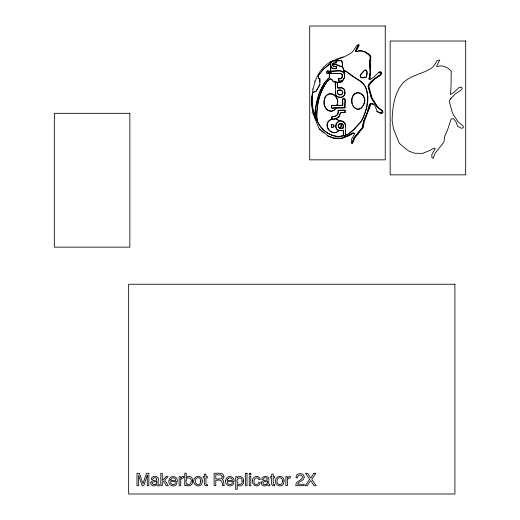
<?xml version="1.0" encoding="UTF-8"?>
<svg xmlns="http://www.w3.org/2000/svg" width="520" height="520" viewBox="0 0 520 520"><rect width="100%" height="100%" fill="white"/><g stroke="black" fill="none" stroke-linecap="round" stroke-linejoin="round"><path stroke-width="0.39" stroke-dasharray="2.6 1.95" d="M312.137 90.389L312.721 88.062M314.074 82.635L315.237 77.981M311.896 112.314L312.117 113.692"/><path stroke-width="0.78" d="M312.13 95.667C310.037 113.367 320.314 136.461 340.269 136.74C341.478 135.005 345.456 136.962 345.722 135.031L346.372 134.823M312.221 95.056L312.624 92.553L316.05 91.137L319.885 84.442L319.891 79.001L318.5 77.903L318.454 75.316L324.175 68.601L330.551 63.427L330.928 67.236L329.303 74.718L329.368 77.448C319.202 87.067 315.484 102.005 314.945 115.635L313.079 109.928L312.117 103.493L312.007 97.702L312.721 92.645L316.154 91.221L320.021 84.5M337.253 104.585C340.483 94.035 324.76 89.05 324.226 101.108C322.159 107.841 331.279 115.265 335.966 108.303C338.702 107.491 342.166 108.245 345.091 107.776C343.818 106.275 346.905 98.937 344.338 98.774C340.587 97.935 343.531 103.298 342.81 105.255C339.163 105.619 335.283 105.417 331.552 105.606L331.604 107.972L344.962 107.712L344.786 98.937L342.713 98.95L342.687 105.209L337.233 105.333M354.263 137.826L351.981 143.227M358.599 44.779L355.628 50.577L355.693 51.519L357.051 51.207M365.047 117.91L363.74 121.069L362.772 127.205L354.113 137.787L351.871 143.13L351.279 142.903M365.43 116.773C367.926 115.973 367.978 98.26 373.328 104.891M450.567 98.865L449.235 101.185L452.556 113.243L453.362 114.472A73.619 73.619 0 0 1 454.5 116.383L457.971 121.7L463.216 126.1L463.313 127.777L461.448 128.284L457.737 126.38L455.884 121.641L453.238 118.528L451.048 119.119L447.525 130.026L444.795 136.117L443.82 142.298L435.305 152.906L433.056 158.249A20.345 20.345 0 0 1 432.465 158.028L431.918 157.794L431.834 154.55L435.272 148.681L434.369 148.037L429.267 150.722L422.513 153.394L414.512 153.225L408.382 150.885L399.328 143.37L393.445 128.798L392.113 120.51A1.034 1.034 0 0 1 392.106 120.296C392.6 107.367 394.121 93.581 402.662 83.278C409.806 75.764 420.387 74.406 429.084 69.543C432.841 68.055 435.084 64.24 436.897 60.866L439.784 59.904L436.82 65.702C436.891 65.956 436.579 66.872 437.164 66.612C442.293 64.532 447.759 67.294 451.282 71.11C450.97 78.663 451.308 87.497 450.431 94.341A6.026 6.026 0 0 1 450.736 94.328L454.116 92.294L458.998 87.555L461.383 87.048L462.228 88.108L461.331 89.941L455.559 93.698L450.567 98.865A2.477 2.477 0 0 1 450.873 98.462M328.334 121.797C323.7 127.855 333.184 136.506 338.683 130.559C336.31 129.838 335.55 127.108 335.933 124.885C334.932 122.382 340.438 121.803 338.403 120.393C336.414 118.242 333.3 119.126 331.038 119.451M328.53 121.531L331.734 119.002L331.786 116.825L335.218 116.266L337.142 114.946L338.052 113.061L338.221 110.273L345.053 110.149L345.104 112.619L342.999 112.716M354.972 136.584L362.635 127.179C362.772 118.853 368.843 112.223 369.96 104.072L371.956 103.487M335.361 108.823L335.985 108.043C334.562 107.523 330.779 109.486 331.435 106.802C330.636 103.968 334.932 106.034 336.251 105.352C340.743 102.538 334.536 90.623 328.387 94.14C319.703 98.176 325.383 116.61 334.848 109.688M320.183 73.06C318.208 74.236 317.096 78.039 319.781 79.02L319.833 82.095M321.256 71.799C323.648 67.398 329.212 65.877 331.526 61.646M360.646 122.2L353.873 129.753L349.2 133.081M360.893 121.973C367.679 110.142 372.404 91.709 360.958 81.282C354.881 78.383 350.071 73.21 344 70.323L342.498 66.528L342.426 62.712L341.523 60.398L332.8 60.989M331.877 61.548L330.896 62.849L330.596 64.395L331.331 67.581L333.457 68.601L336.271 68.627L336.219 66.495L333.463 66.45L332.371 65.526L332.781 64.993L335.426 64.552L341.458 66.788L342.394 66.671L343.882 70.389L343.941 72.91L342.719 71.611L340.516 70.85L330.954 71.091L330.922 73.606L340.652 73.522L342.108 74.718M348.101 133.861L346.625 134.745M332.039 61.438L333.554 60.866L336.05 60.807L336.082 62.881C334.497 62.504 331.546 63.128 332.3 65.364M329.303 62.439L331.331 61.516M330.902 119.366C321.594 123.63 331.416 138.262 338.891 130.624L343.369 130.312L343.538 135.72L345.521 135.688L345.534 126.809M341.38 138.405L348.166 135.701L353.067 133.016L353.503 133.269M336.076 59.358L338.878 58.383M339.573 58.143L343.07 56.92M357.149 45.253L358.169 44.909M358.469 44.675L355.765 51.025A5.428 5.428 0 0 0 355.797 51.37L356.59 51.188M380.309 113.152L382.129 112.658L382.044 111.013L376.779 106.581L371.371 98.117L368.05 86.06L369.551 83.499L374.374 78.579L380.14 74.815L381.037 72.982L380.192 71.922M343.083 128.011L343.018 124.728L342.199 123.897L340.964 123.643L341.406 125.294L340.672 128.297L343.369 128.031L343.298 125.106L342.745 124.111L340.418 123.507L338.871 124.098L338.098 125.853L338.871 127.764L340.334 128.453L342.797 128.219M378.625 72.254L379.821 72.001M342.531 130.423C327.964 132.041 341.081 111.806 345.351 125.483M342.407 130.578L343.291 130.468L343.395 135.597C331.149 139.523 315.192 127.328 316.869 113.958C317.226 102.538 320.119 91.26 326.995 81.919C329.758 79.3 330.675 77.064 333.209 81.672C335.855 81.919 342.277 83.967 343.07 80.139L344.715 77.005L344.032 70.505C345.572 70.922 346.814 71.909 348.029 72.898C353.762 78.208 361.887 80.171 365.781 87.399C369.558 98.696 366.632 111.215 361.199 121.492C357.812 124.312 343.356 143.364 345.605 130.403M369.766 79.196L368.94 79.092L370.175 72.273L369.538 61.542L370.182 59.176L370.097 55.984C367.022 52.916 362.888 50.102 358.345 50.856M342.693 112.58L340.353 112.671L339.307 116.116L337.168 117.975L334.75 118.924L331.916 119.151L331.883 116.955L335.556 116.285L337.46 114.764L338.234 112.879L338.273 110.416L344.968 110.273L345.013 112.502C341.016 112.119 340.36 112.651 339.508 116.058C338.52 118.58 333.099 118.267 338.124 119.997C340.866 121.966 347.061 121.108 345.391 126.828M369.694 79.079L369.076 79.079L370.318 72.306L369.675 61.581L370.318 59.234L370.207 55.926A53.508 53.508 0 0 0 369.044 54.808L365.053 51.955M327.19 135.759L333.326 138.099L341.322 138.268L348.082 135.597L353.041 132.906L354.029 133.419M380.224 113.152L379.47 112.808M378.346 112.281L378.996 112.593M377.904 112.06L376.551 111.254M319.267 129.188L320.398 130.124M321.536 131.06L323.798 132.938M380.334 71.877C383.468 76.492 369.909 79.625 368.888 84.831A49.686 49.686 0 0 0 368.199 86.015L371.495 98.059L372.275 99.255A72.397 72.397 0 0 1 373.412 101.153L377.384 106.958A7.859 7.859 0 0 0 378.274 107.685L382.168 110.929A29.868 29.868 0 0 1 382.226 111.806L382.232 112.736L381.271 113.041A28.808 28.808 0 0 1 380.309 113.282M353.028 105.684C359.794 115.986 368.875 100.653 362.057 94.542C357.247 89.33 350.649 96.239 351.884 101.797C351.591 106.353 356.811 111.508 361.153 108.245C374.121 94.744 348.901 83.856 352.112 103.825M332.507 65.507L333.593 66.359L336.291 66.371L336.382 68.712L333.359 68.725L330.882 67.548L329.44 74.815L329.466 77.519L324.474 82.725L319.248 93.522L315.302 108.966L315.081 115.992L317.122 120.562C315.594 106.892 319.039 93.041 326.937 81.79C329.713 78.891 330.772 76.973 333.3 81.575L338.455 82.388L342.589 81.361L342.843 80.353L341.088 81.198L338.325 80.88L338.338 78.787L340.418 78.689L341.803 77.968L342.264 74.743L340.704 73.385L331.026 73.541L330.993 71.214C335.185 71.734 341.666 68.802 344.078 73.534C346.034 77.207 342.907 82.342 338.462 81.075L338.442 78.884C340.984 79.638 343.31 77.389 342.316 74.9M360.477 76.245C360.718 78.572 364.442 76.629 366.119 77.188C366.899 75.699 367.946 69.173 365.007 70.135C360.64 73.366 356.408 79.69 366.125 77.318C367.276 75.569 368.017 68.913 364.904 70.031L360.191 75.004L360.295 75.992M335.4 92.112C334.106 97.799 343.415 99.528 344.857 94.328C345.339 92.099 345.091 89.109 342.706 88.062C340.45 86.801 336.291 89.667 337.578 85.319M337.435 85.117L337.382 82.706L335.361 82.732L335.582 93.548L336.07 95.212L337.318 96.558L339.047 97.214L341.861 97.103L343.863 95.856L344.851 93.502L344.422 89.901L343.519 88.764L341.946 87.945L337.519 88.088L337.447 82.589L335.231 82.7L335.316 88.224M342.362 66.313L341.569 66.71C338.878 65.221 335.731 63.811 332.631 64.864L332.351 65.156L332.43 64.175L333.216 63.271L336.2 62.998L336.2 61.204L341.445 60.502L342.29 62.745L342.362 66.313M326.664 72.222C329.297 77.005 329.953 67.639 326.664 72.222M342.836 92.43C343.096 95.251 338.416 95.96 337.643 93.385C335.199 89.076 342.888 88.719 342.836 92.43M334.106 125.963C330.57 131.781 330.421 120.361 334.106 125.963M356.375 51.136C356.174 51.714 356.688 51.734 357.071 51.513C362.018 49.575 368.199 52.397 370.864 56.557C370.428 63.915 370.903 72.65 369.993 79.332A6.026 6.026 0 0 1 370.299 79.313L373.678 77.279L378.56 72.54L380.946 72.033L381.791 73.093L380.894 74.925L375.122 78.689L370.435 83.447A2.477 2.477 0 0 0 370.13 83.85L368.797 86.171L372.119 98.228L372.925 99.456A73.619 73.619 0 0 1 374.062 101.367L377.533 106.691L382.779 111.091L382.876 112.769L381.01 113.269L377.299 111.365C375.765 108.901 375.057 102.135 370.935 103.974C368.687 111.547 363.916 119.048 363.389 127.29L354.868 137.898L352.619 143.24A20.345 20.345 0 0 1 352.027 143.013L351.481 142.785L351.397 139.535L354.835 133.666L353.932 133.023L348.829 135.707L342.075 138.379L334.074 138.209L327.945 135.87L318.89 128.356L313.007 113.783L311.675 105.495A1.034 1.034 0 0 1 311.668 105.281L311.682 105.112C311.649 86.873 316.856 64.942 336.83 59.468C341.38 58.169 345.663 56.238 349.785 53.931C352.911 52.273 354.835 48.841 356.46 45.851L359.346 44.889L356.375 51.136M147.303 475.215L147.27 485.68L148.863 485.68L148.863 473.272L146.484 473.272L142.948 483.762L139.38 473.272L136.975 473.272L136.975 485.68L138.58 485.68L138.541 475.215L142.103 485.68L143.767 485.68L147.303 475.215M342.693 92.43C342.894 94.972 339.027 95.687 337.903 93.691C335.225 89.583 342.518 88.673 342.693 92.43M333.964 125.97C330.811 131.222 330.603 120.9 333.964 125.97M329.225 72.248C325.806 77.461 326.086 67.061 329.225 72.248M338.234 125.755C341.334 134.459 342.472 117.787 338.234 125.755M242.112 481.098C243.022 484.451 237.692 486.232 237.237 482.443C235.255 477.867 242.606 475.793 242.112 481.098M186.186 480.24C184.613 483.75 190.177 486.642 191.003 482.508C193.108 478.537 186.823 475.585 186.186 480.24M192.712 480.981C193.421 484.575 188.513 487.968 186.147 484.523L186.147 485.68L184.743 485.68L184.743 473.232L186.225 473.232L186.225 477.731L187.415 476.736L189.722 476.469A3.413 3.413 0 0 1 191.659 477.555L192.446 478.991L192.712 480.981M202.293 480.968C202.228 490.425 189.41 484.685 195.026 477.724A3.731 3.731 0 0 1 197.203 476.457C199.927 475.774 202.599 478.192 202.293 480.968M252.577 480.279C251.596 483.678 255.112 487.376 258.44 485.472A3.1 3.1 0 0 0 259.805 484.036L260.247 482.476L258.772 482.476L258.005 484.062L255.931 484.582A1.866 1.866 0 0 1 254.703 483.71C251.894 480.636 257.088 474.715 258.772 479.674L260.247 479.674C260.189 474.832 252.428 475.735 252.577 480.279M284.005 480.968C283.94 490.425 271.115 484.685 276.731 477.724A3.731 3.731 0 0 1 278.915 476.457C281.639 475.774 284.31 478.192 284.005 480.968M169.052 480.291C167.225 485.628 175.929 488.488 177.112 482.84L175.617 482.84C174.883 485.849 169.994 484.848 170.612 481.644L177.242 481.644C178.692 475.891 169.41 474.519 169.052 480.291M225.764 480.291C223.938 485.628 232.642 488.488 233.825 482.84L232.33 482.84C231.595 485.849 226.707 484.848 227.325 481.644L233.955 481.644C235.404 475.891 226.122 474.519 225.764 480.291M243.666 480.954C244.458 484.523 239.727 487.949 237.218 484.666L237.218 489.281L235.703 489.281L235.703 476.678L237.178 476.678L237.178 477.874C239.375 474.637 244.335 477.373 243.666 480.954M222.242 476.775C222.274 479.986 217.666 478.731 215.794 478.953L215.794 474.715L221.28 474.968L222.242 476.775M150.845 482.709C150.144 486.194 155.252 487.032 156.904 484.478L157.163 485.316L158.308 485.869L159.354 485.719L159.354 484.594C156.299 484.634 159.757 479.128 157.794 477.366C155.812 475.663 151.151 476.138 151.262 479.394L152.685 479.394L153.719 477.861L155.642 477.782L156.734 478.504L156.507 480.051C154.622 480.558 151.359 480.181 150.845 482.709M261.397 482.709C260.689 486.194 265.798 487.032 267.449 484.478L267.716 485.316L268.853 485.869L269.9 485.719L269.9 484.594C266.851 484.634 270.309 479.128 268.339 477.366C266.357 475.663 261.703 476.138 261.814 479.394L263.231 479.394L264.264 477.861L266.195 477.782L267.28 478.504L267.053 480.051C265.168 480.558 261.905 480.181 261.397 482.709M304.161 477.165C304.142 481.111 298.61 480.954 297.499 484.244L304.103 484.244L304.103 485.68L295.802 485.68C295.159 480.857 301.529 480.954 302.478 477.23C302.536 473.798 296.933 474.552 297.642 477.874L296.094 477.874C295.243 472.609 304.252 471.991 304.161 477.165M200.707 481.007C200.85 487.857 192.55 483.841 196.06 478.764A2.067 2.067 0 0 1 197.438 477.763C199.414 477.197 200.961 479.135 200.707 481.007M282.412 481.007C282.555 487.857 274.261 483.841 277.771 478.764A2.067 2.067 0 0 1 279.149 477.763C281.125 477.197 282.666 479.135 282.412 481.007M223.944 476.619L223.483 478.439L222.196 479.583L223.574 480.987L223.88 484.64L224.419 485.68L222.358 485.68C222.911 480.825 220.688 479.265 215.794 480.356L215.794 485.68L214.117 485.68L214.117 473.272C217.048 473.558 223.769 471.77 223.944 476.619M156.826 482.3C156.949 484.367 153.673 485.596 152.51 483.86C151.814 481.169 155.37 481.878 156.826 481.072L156.826 482.3M267.377 482.3C267.501 484.367 264.219 485.596 263.055 483.86C262.36 481.169 265.915 481.878 267.377 481.072L267.377 482.3M180.823 479.57L180.667 485.68L179.147 485.68L179.147 476.632L180.589 476.632L180.589 478.192L182.208 476.593L183.547 476.469C184.626 479.043 181.103 477.347 180.823 479.57M287.528 479.57L287.372 485.68L285.851 485.68L285.851 476.632L287.293 476.632L287.293 478.192L288.912 476.593L290.251 476.469C291.33 479.043 287.807 477.347 287.528 479.57M170.859 479.369L170.651 480.435L175.675 480.435C175.975 477.62 171.737 476.729 170.859 479.369M227.572 479.369L227.364 480.435L232.388 480.435C232.687 477.62 228.449 476.729 227.572 479.369M313.924 473.272L310.778 478.017L307.613 473.272L305.513 473.272L309.673 479.317L305.233 485.68L307.262 485.68L310.694 480.578L314.041 485.68L316.127 485.68L311.76 479.317L315.926 473.272L313.924 473.272M166.166 476.632L162.266 480.474L162.266 473.272L160.803 473.272L160.803 485.68L162.266 485.68L162.266 482.281L163.54 481.117L166.361 485.68L168.305 485.68L164.645 480.019L168.109 476.632L166.166 476.632M207.383 485.68C202.774 487.012 204.633 480.175 204.406 477.874L203.183 477.874L203.183 476.632L204.406 476.632L204.406 474.11L205.94 474.11L205.94 476.632L207.383 476.632L207.383 477.874L205.94 477.874L205.94 483.776L206.264 484.413L207.383 484.478L207.383 485.68M274.671 485.68C270.056 487.012 271.921 480.175 271.694 477.874L270.465 477.874L270.465 476.632L271.694 476.632L271.694 474.11L273.228 474.11L273.228 476.632L274.671 476.632L274.671 477.874L273.228 477.874L273.228 483.776L273.546 484.413L274.671 484.478L274.671 485.68M385.242 26L309.712 26L309.712 159.841L385.242 159.841L385.242 26M465.679 41.015L390.15 41.015L390.15 174.85L465.679 174.85L465.679 41.015M129.851 113.308L54.32 113.308L54.32 247.143L129.851 247.143L129.851 113.308M454.916 284.258L128.655 284.258L128.655 494L454.916 494L454.916 284.258M247 473.272L245.479 473.272L245.479 485.68L247 485.68L247 473.272M250.822 473.272L249.281 473.272L249.281 474.994L250.822 474.994L250.822 473.272M250.822 476.678L249.281 476.678L249.281 485.68L250.822 485.68L250.822 476.678"/></g></svg>
